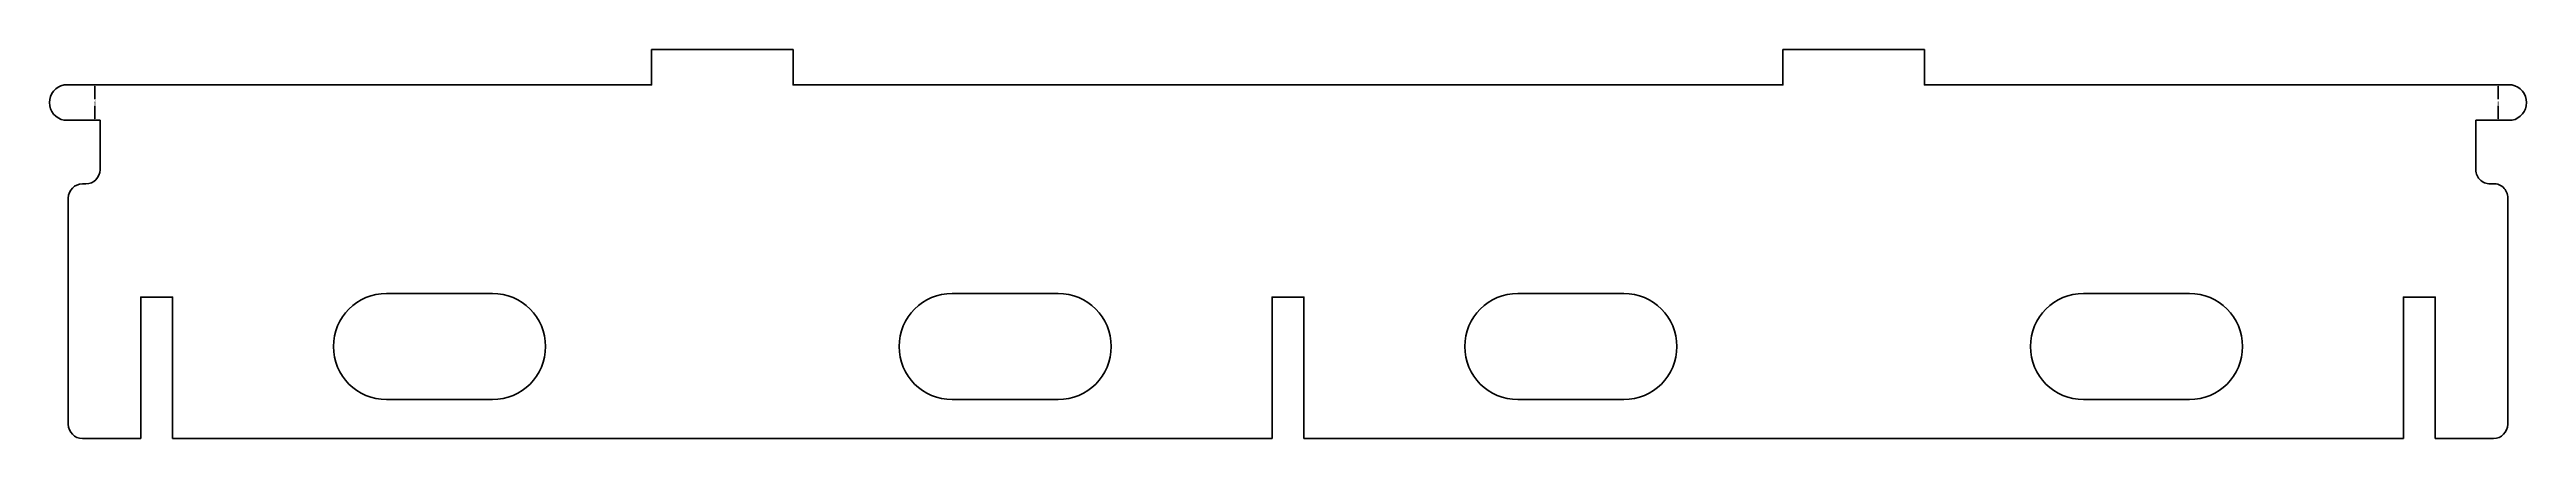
# Model space of a CAD drawing. Header units: inches. Extents: x 3715 to 4065, y 4620 to 4675.
import ezdxf

# ---------------------------------------------------------------- set-up
doc = ezdxf.new("R2010")
doc.units = ezdxf.units.IN
doc.header["$MEASUREMENT"] = 0
doc.layers.add('A-DETL-___3', color=3, linetype='Continuous')
doc.styles.get("Standard").update_dxf_attribs({"font": 'Arial.ttf'})
doc.dimstyles.get("Standard").update_dxf_attribs({"dimtxt": 0.18, "dimasz": 0.18, "dimexe": 0.18, "dimexo": 0.0625, "dimgap": 0.09, "dimtad": 0, "dimtih": 1, "dimtoh": 1, "dimdec": 4, "dimzin": 0, "dimdsep": 46, "dimtxsty": 'Standard', "dimcen": 0.09, "dimadec": 0, "dimazin": 0, "dimtfac": 1, "dimtdec": 4, "dimtofl": 0, "dimtmove": 0, "dimatfit": 3, "dimfxl": 1, "dimtolj": 1, "dimtzin": 0, "dimarcsym": 0})

# ---------------------------------------------------------------- blocks, each defined once
blk = doc.blocks.new('*D5')
at = {"color": 0, "lineweight": -2, "transparency": 16777216}
for p, q in [((5, -168.06), (5, -168.91)), ((0, -173.03), (0, -168.55)), ((0.18, -168.73), (2.04, -168.73)), ((4.82, -168.73), (2.96, -168.73))]:
    blk.add_line(p, q, dxfattribs=at)
at = {"color": 0, "transparency": 16777216}
for points in [[(0.18, -168.7), (0.18, -168.76), (0, -168.73)], [(4.82, -168.7), (4.82, -168.76), (5, -168.73)]]:
    blk.add_solid(points, dxfattribs=at)
at = {"layer": 'Defpoints', "color": 0, "transparency": 16777216}
for p in [(5, -168), (5, -168.73), (0, -173.1)]:
    blk.add_point(p, dxfattribs=at)
at = {"color": 0, "transparency": 16777216, "insert": (2.5, -168.73), "char_height": 0.18, "attachment_point": 5}
blk.add_mtext('\\A1;5.0000', dxfattribs=at)
blk = doc.blocks.new('*D6')
at = {"color": 0, "lineweight": -2, "transparency": 16777216}
for p, q in [((0, 173.03), (0, 170.97)), ((5, 173.04), (5, 170.97)), ((0.18, 171.15), (2.04, 171.15)), ((4.82, 171.15), (2.96, 171.15))]:
    blk.add_line(p, q, dxfattribs=at)
at = {"color": 0, "transparency": 16777216}
for points in [[(0.18, 171.18), (0.18, 171.12), (0, 171.15)], [(4.82, 171.18), (4.82, 171.12), (5, 171.15)]]:
    blk.add_solid(points, dxfattribs=at)
at = {"layer": 'Defpoints', "color": 0, "transparency": 16777216}
for p in [(0, 173.09), (5, 173.1), (5, 171.15)]:
    blk.add_point(p, dxfattribs=at)
at = {"color": 0, "transparency": 16777216, "insert": (2.5, 171.15), "char_height": 0.18, "attachment_point": 5}
blk.add_mtext('\\A1;5.0000', dxfattribs=at)
blk = doc.blocks.new('Lower Matrix (Short)')
at = {"layer": 'A-DETL-___3', "lineweight": 40, "transparency": 33554687}
for points in [[(12, 168.00002), (5, 168.00002), (5, 173.10085, 0.820176234), (0, 173.09311), (0, 90), (-5, 90), (-5, 70), (0, 70), (0, -70), (-5, -70), (-5, -90), (0, -90), (0, -173.09697, 0.820396261), (5, -173.0931), (5, -168.00002), (12, -168.00002, -0.414213562), (14, -170.00002), (14, -170.5, 0.414213562), (16, -172.5), (48, -172.5, 0.414213562), (50, -170.5), (50, -162.25), (30, -162.25), (30, -157.75), (50, -157.75), (50, -2.25), (30, -2.25), (30, 2.25), (50, 2.25), (50, 157.75), (30, 157.75), (30, 162.25), (50, 162.25), (50, 170.5, 0.414213562), (48, 172.5), (16, 172.5, 0.456480114), (13.98456, 170.24808, -0.451122029)], [(29.5, 112.5), (29.5, 127.5, -1), (44.5, 127.5), (44.5, 112.5, -1)], [(29.5, 47.5), (29.5, 32.5, 1), (44.5, 32.5), (44.5, 47.5, 1)], [(29.5, -47.5), (29.5, -32.5, -1), (44.5, -32.5), (44.5, -47.5, -1)], [(29.5, -112.5), (29.5, -127.5, 1), (44.5, -127.5), (44.5, -112.5, 1)]]:
    blk.add_lwpolyline(points, format="xyb", close=True, dxfattribs=at)
for base, p1, p2, picture, middle in [((5, 171.14618), (0, 173.09311), (5, 173.10085), '*D6', (2.5, 171.14618)), ((5, -168.73483), (0, -173.09697), (5, -168.00002), '*D5', (2.5, -168.73483))]:
    dim = blk.add_linear_dim(base=base, p1=p1, p2=p2, dimstyle='Standard')
    dim.commit()
    dim.dimension.update_dxf_attribs({"geometry": picture, "text_midpoint": middle})

msp = doc.modelspace()

# ---------------------------------------------------------------- block references
at = {"lineweight": 40, "transparency": 33554687, "rotation": 270}
msp.add_blockref('Lower Matrix (Short)', (3889.81, 4670.34), dxfattribs=at)

doc.saveas('drawing.dxf')
